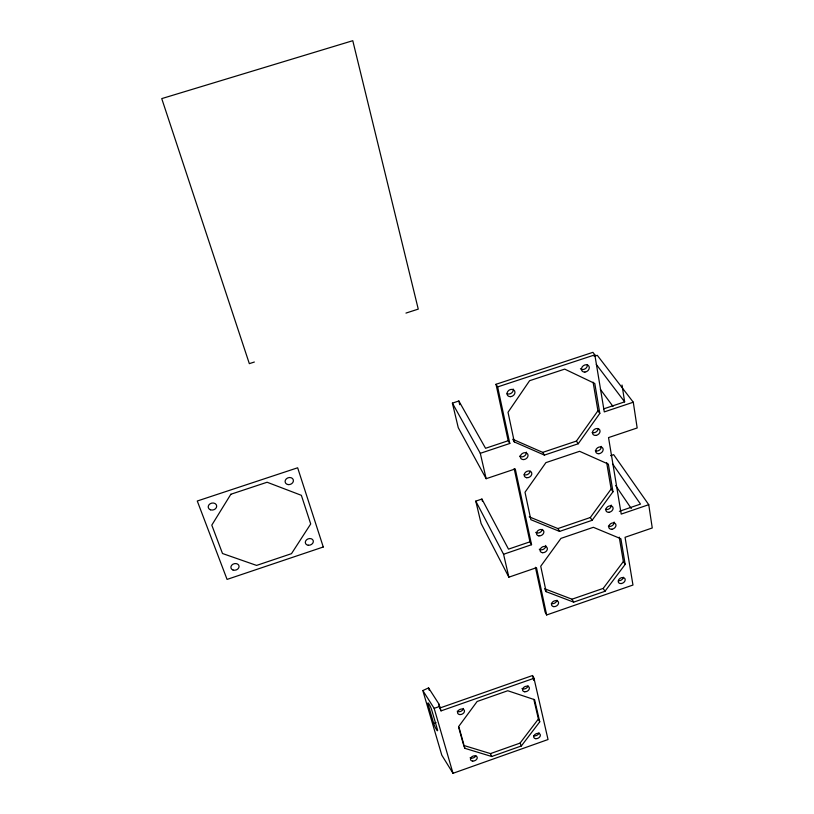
<?xml version="1.0" encoding="UTF-8"?>
<svg xmlns="http://www.w3.org/2000/svg" width="814" height="814" viewBox="0 0 814 814"><rect width="100%" height="100%" fill="white"/><g stroke="black" fill="none" stroke-linecap="round" stroke-linejoin="round"><path stroke-width="1.22" d="M512.688 439.234L542.704 452.381L576.424 441.076L597.934 410.775L593.101 382.153M578.225 443.762L599.816 413.4L594.79 383.475L564.702 369.118L529.599 380.708L508.017 412.271L514.326 441.951L544.403 455.107L578.225 443.762L576.424 441.076M529.222 516.839L557.905 528.571L590.323 517.511L611.131 489.031L606.674 462.606M592.093 520.319L612.983 491.778L608.333 464.112L579.599 451.312L545.899 462.637L525.01 492.246L530.84 519.688L559.584 531.41L592.093 520.319L590.323 517.511M544.535 588.726L571.998 599.206L603.205 588.4L623.361 561.548L619.24 537.148M604.955 591.3L625.172 564.397L620.868 538.736L593.355 527.309L560.968 538.38L540.73 566.239L546.133 591.666L573.656 602.136L604.955 591.3L603.205 588.4M464.875 748.331L458.76 726.403L477.126 701.485L507.763 690.74L534.595 699.684L539.743 721.835L521.347 745.96L491.687 756.491L464.875 748.331L463.705 745.431L490.466 753.601L520.054 743.111L538.39 719.016L533.811 699.348M433.74 723.575L428.103 704.334A4.752 0.672 65.6 0 1 428.968 703.957A4.752 0.672 65.6 0 1 431.746 710.083L437.372 729.364A4.711 0.651 65.5 0 1 436.487 729.639A4.711 0.651 65.5 0 1 433.74 723.575L435.999 722.517M422.822 690.567L428.561 687.901L438.614 703.52L441.046 710.876L533.974 678.276L548.036 739.529L453.001 773.3L441.788 755.148L422.822 690.567L434.157 708.353L453.001 773.3M434.157 708.353L439.764 706.389M441.046 710.876L439.896 707.997L532.61 675.498L533.974 678.276M535.429 567.266L545.065 611.996L546.652 614.967L632.966 585.042L625.06 537.301L652.258 527.971L648.748 504.69L613.634 454.639L610.612 455.657M475.773 501.129L503.571 554.263L531.552 544.708L529.945 541.829L508.496 549.145L481.908 499.053L475.773 501.129L481.094 523.453L508.862 577.177L536.487 567.694L546.652 614.967M619.362 511.314L640.496 504.1L612.606 463.888M648.748 504.69L621.214 514.092L608.536 437.586L637.169 427.971L633.282 402.218L597.283 355.311L594.118 356.359M452.401 403.123L480.301 453.317L509.798 443.467L508.17 440.74L485.561 448.29L458.852 400.987L452.401 403.123L458.262 427.706L486.151 478.703L515.262 468.925L531.552 544.708M603.561 408.903L624.643 401.862L622.028 385.032M633.282 402.218L604.283 411.904L594.831 354.853L592.918 352.34L496.011 384.289L508.17 440.74M496.011 384.289L497.639 386.915L594.831 354.853M254.355 362.027L249.328 363.644L161.742 98.606L352.777 40.7L418.254 309.117L405.962 313.085M596.316 364.469L624.643 401.862M600.345 389.336L612.993 406.43M597.934 410.775L599.816 413.4M615.659 485.561L631.298 508.536M611.131 489.031L612.983 491.778M623.361 561.548L625.172 564.397M542.704 452.381L544.403 455.107M513.237 440.14L514.326 441.951M557.905 528.571L559.584 531.41M571.998 599.206L573.656 602.136M545.065 589.712L546.133 591.666M538.39 719.016L539.743 721.835M520.054 743.111L521.347 745.96M490.466 753.601L491.687 756.491M428.561 687.901L429.263 690.343M438.614 703.52L439.896 707.997M458.608 727.177L463.359 744.22M458.852 400.987L459.717 404.68M481.908 499.053L482.468 501.404M532.885 676.729L533.73 680.402M480.301 453.317L486.151 478.703M503.571 554.263L508.862 577.177M514.183 468.63L529.945 541.829M497.639 386.915L509.798 443.467M587.372 364.601A4.192 3.368 -35.9 0 1 585.062 368.864A4.192 3.368 -35.9 0 1 580.423 368.711M513.247 389.082A4.192 3.419 -32.2 0 1 511.487 393.04A4.192 3.419 -32.2 0 1 507.061 393.711M556.959 600.223A3.755 2.768 -28.1 0 1 551.332 603.489M623.392 577.238A3.744 2.737 -30.6 0 1 618.579 580.697M601.271 446.377A4.019 3.124 -33.4 0 1 599.47 450.081A4.019 3.124 -33.4 0 1 595.299 450.763M530.148 471.174A4.019 3.164 -30.2 0 1 524.155 474.704M542.246 529.395A3.907 2.981 -29.1 0 1 539.651 532.61A3.907 2.981 -29.1 0 1 535.704 532.397M611.243 505.067A3.897 2.951 -32 0 1 609.493 508.597A3.897 2.951 -32 0 1 605.443 509.289M545.706 545.431A3.867 2.93 -28.9 0 1 543.62 549.165A3.867 2.93 -28.9 0 1 539.265 549.196M614.132 522.039A3.856 2.9 -31.6 0 1 612.382 525.508A3.856 2.9 -31.6 0 1 608.373 526.21M598.168 428.937A4.06 3.175 -33.9 0 1 592.134 432.499M526.332 452.116A4.06 3.225 -30.6 0 1 524.165 456.166A4.06 3.225 -30.6 0 1 519.586 456.105M475.875 755.707A3.541 2.462 -23.4 0 1 470.116 757.753M539.021 732.681A3.521 2.442 -25.5 0 1 533.76 735.724M463.298 708.424A3.643 2.605 -23.5 0 1 460.948 711.273A3.643 2.605 -23.5 0 1 457.203 711.233M528.032 685.693A3.622 2.584 -25.8 0 1 525.641 688.542A3.622 2.584 -25.8 0 1 521.967 688.491M230.861 494.251L211.793 525.132L222.497 553.51L256.593 565.415L291.483 553.673L310.704 523.962L301.363 495.319L267.104 482.244L230.861 494.251M323.27 546.998L227.065 579.405L197.273 501.007L297.649 467.785L323.27 546.998M232.997 570.004A4.151 3.287 -15.4 0 0 239.072 566.412A4.151 3.287 -15.4 0 0 232.855 564.255A4.151 3.287 -15.4 0 0 232.997 570.004M308.252 545.238A4.111 3.266 -19.1 0 0 313.217 540.598A4.111 3.266 -19.1 0 0 306.491 539.865A4.111 3.266 -19.1 0 0 308.252 545.238M210.429 509.798A4.284 3.49 -14.1 0 0 216.687 506.084A4.284 3.49 -14.1 0 0 210.216 503.713A4.284 3.49 -14.1 0 0 210.429 509.798M288.176 484.595A4.233 3.48 -18.5 0 0 293.274 479.741A4.233 3.48 -18.5 0 0 286.304 478.866A4.233 3.48 -18.5 0 0 288.176 484.595M621.245 583.557A3.755 2.747 -30.5 0 0 624.949 578.673A3.755 2.747 -30.5 0 0 618.894 579.436A3.755 2.747 -30.5 0 0 621.245 583.557M611.914 529.232A3.877 2.9 -31.6 0 0 615.71 524.114A3.877 2.9 -31.6 0 0 609.462 524.837A3.877 2.9 -31.6 0 0 611.914 529.232M553.754 606.634A3.765 2.778 -28.1 0 0 558.546 602.411A3.765 2.778 -28.1 0 0 552.767 601.841A3.765 2.778 -28.1 0 0 553.754 606.634M542.429 552.696A3.877 2.941 -28.9 0 0 547.344 548.31A3.877 2.941 -28.9 0 0 541.371 547.629A3.877 2.941 -28.9 0 0 542.429 552.696M595.807 435.429A4.07 3.185 -33.9 0 0 599.755 429.914A4.07 3.185 -33.9 0 0 593.192 430.565A4.07 3.185 -33.9 0 0 595.807 435.429M523.84 459.574A4.07 3.225 -30.6 0 0 527.696 454.07A4.07 3.225 -30.6 0 0 521.011 454.751A4.07 3.225 -30.6 0 0 523.84 459.574M510.653 396.652A4.202 3.429 -32.1 0 0 514.601 390.873A4.202 3.429 -32.1 0 0 507.702 391.503A4.202 3.429 -32.1 0 0 510.653 396.652M584.92 372.079A4.202 3.378 -35.9 0 0 588.98 366.28A4.202 3.378 -35.9 0 0 582.203 366.88A4.202 3.378 -35.9 0 0 584.92 372.079M598.941 453.713A4.029 3.124 -33.4 0 0 602.869 448.27A4.029 3.124 -33.4 0 0 596.367 448.941A4.029 3.124 -33.4 0 0 598.941 453.713M609.004 512.291A3.907 2.951 -32 0 0 612.83 507.102A3.907 2.951 -32 0 0 606.532 507.824A3.907 2.951 -32 0 0 609.004 512.291M538.888 535.887A3.917 2.991 -29.1 0 0 543.854 531.44A3.917 2.991 -29.1 0 0 537.82 530.718A3.917 2.991 -29.1 0 0 538.888 535.887M526.668 477.716A4.029 3.164 -30.2 0 0 531.766 473.076A4.029 3.164 -30.2 0 0 525.539 472.232A4.029 3.164 -30.2 0 0 526.668 477.716M535.856 738.695A3.531 2.452 -25.5 0 0 540.333 734.849A3.531 2.452 -25.5 0 0 534.879 734.513A3.531 2.452 -25.5 0 0 535.856 738.695M472.751 761.09A3.551 2.462 -23.4 0 0 477.197 757.254A3.551 2.462 -23.4 0 0 471.621 756.949A3.551 2.462 -23.4 0 0 472.751 761.09M459.89 714.58A3.653 2.605 -23.5 0 0 464.438 710.591A3.653 2.605 -23.5 0 0 458.689 710.205A3.653 2.605 -23.5 0 0 459.89 714.58M524.755 691.778A3.632 2.584 -25.8 0 0 529.354 687.789A3.632 2.584 -25.8 0 0 523.728 687.372A3.632 2.584 -25.8 0 0 524.755 691.778"/></g></svg>
